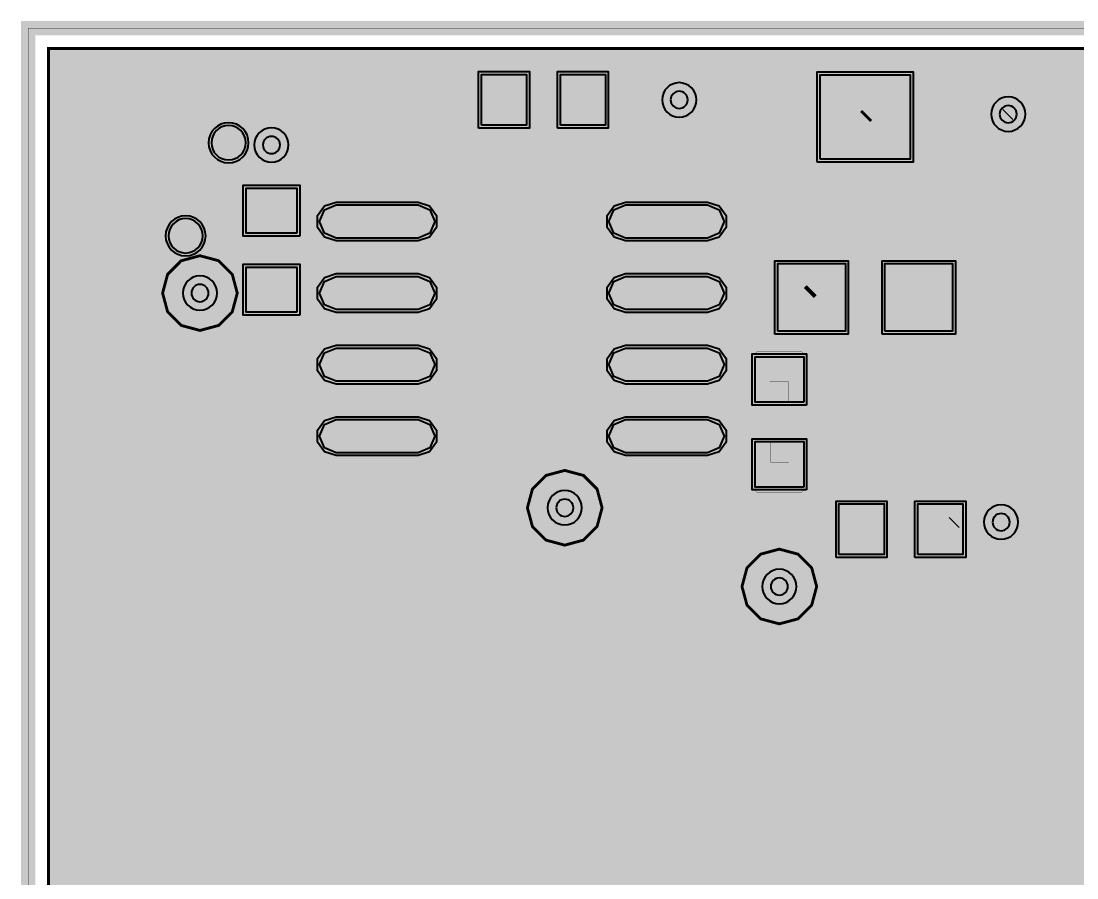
# Model space of a CAD drawing. Header units: millimetres. Extents: x -0.5 to 77.7, y -66.2 to -6.
# Drawn here: x -0.51 to 18.24, y -21.17 to -5.97 of the extents above; entities that cross this region are included whole.
import ezdxf

# ---------------------------------------------------------------- set-up
doc = ezdxf.new("R2010")
doc.units = ezdxf.units.MM
doc.header["$MEASUREMENT"] = 0
for name, color, linetype, true_color in [('Board-Outline-Layer', 7, 'Continuous', 0xff00ff), ('Document-Layer', 7, 'Continuous', 0xffffff), ('Hole-Layer', 7, 'Continuous', 0x222222), ('Inner1', 7, 'Continuous', 0x999966), ('Inner2', 7, 'Continuous', 0x008000), ('Multi-Layer', 7, 'Continuous', 0xc0c0c0), ('Top-Layer', 7, 'Continuous', 0xff0000), ('Top-Paste-Mask-Layer', 7, 'Continuous', 0x808080), ('Top-Silkscreen-Layer', 7, 'Continuous', 0xffcc00), ('Top-Solder-Mask-Layer', 7, 'Continuous', 0x800080)]:
    doc.layers.add(name, color=color, linetype=linetype, true_color=true_color)

msp = doc.modelspace()

# ---------------------------------------------------------------- hatches: boundary and pattern name
at = {"layer": 'Inner1'}
for points in [[(77.239, -6.454), (77.239, -65.682), (-0.023, -65.682), (-0.023, -6.454)], [(2.004, -10.795), (2.093, -11.127), (2.335, -11.369), (2.667, -11.458), (2.999, -11.369), (3.241, -11.127), (3.33, -10.795), (3.241, -10.463), (2.999, -10.221), (2.667, -10.132), (2.335, -10.221), (2.093, -10.463)], [(8.481, -14.605), (8.57, -14.937), (8.812, -15.179), (9.144, -15.268), (9.476, -15.179), (9.718, -14.937), (9.807, -14.605), (9.718, -14.273), (9.476, -14.031), (9.144, -13.942), (8.812, -14.031), (8.57, -14.273)], [(12.291, -16.002), (12.38, -16.334), (12.622, -16.576), (12.954, -16.665), (13.286, -16.576), (13.528, -16.334), (13.617, -16.002), (13.528, -15.67), (13.286, -15.428), (12.954, -15.339), (12.622, -15.428), (12.38, -15.67)]]:
    msp.add_hatch(color=256, dxfattribs=at).paths.add_polyline_path(points)
at = {"layer": 'Top-Layer'}
for points in [[(7.666, -7.816), (7.666, -6.916), (8.466, -6.916), (8.466, -7.816)], [(9.066, -7.816), (9.066, -6.916), (9.866, -6.916), (9.866, -7.816)], [(13.678, -8.421), (13.678, -6.921), (15.278, -6.921), (15.278, -8.421)], [(2.87, -8.128, 1), (3.48, -8.128, 1)], [(4.387, -9.733), (3.487, -9.733), (3.487, -8.933), (4.387, -8.933)], [(6.541, -9.231), (6.748, -9.317), (6.835, -9.525), (6.748, -9.733), (6.541, -9.819), (5.084, -9.819), (4.876, -9.733), (4.79, -9.525), (4.876, -9.317), (5.084, -9.231)], [(11.68, -9.231), (11.888, -9.317), (11.974, -9.525), (11.888, -9.733), (11.68, -9.819), (10.223, -9.819), (10.016, -9.733), (9.929, -9.525), (10.016, -9.317), (10.223, -9.231)], [(2.108, -9.779, 1), (2.718, -9.779, 1)], [(12.928, -11.471), (12.928, -10.271), (14.128, -10.271), (14.128, -11.471)], [(14.828, -11.471), (14.828, -10.271), (16.028, -10.271), (16.028, -11.471)], [(4.387, -11.133), (3.487, -11.133), (3.487, -10.333), (4.387, -10.333)], [(6.541, -10.501), (6.748, -10.587), (6.835, -10.795), (6.748, -11.003), (6.541, -11.089), (5.084, -11.089), (4.876, -11.003), (4.79, -10.795), (4.876, -10.587), (5.084, -10.501)], [(11.68, -10.501), (11.888, -10.587), (11.974, -10.795), (11.888, -11.003), (11.68, -11.089), (10.223, -11.089), (10.016, -11.003), (9.929, -10.795), (10.016, -10.587), (10.223, -10.501)], [(6.541, -11.771), (6.748, -11.857), (6.835, -12.065), (6.748, -12.273), (6.541, -12.359), (5.084, -12.359), (4.876, -12.273), (4.79, -12.065), (4.876, -11.857), (5.084, -11.771)], [(11.68, -11.771), (11.888, -11.857), (11.974, -12.065), (11.888, -12.273), (11.68, -12.359), (10.223, -12.359), (10.016, -12.273), (9.929, -12.065), (10.016, -11.857), (10.223, -11.771)], [(13.386, -12.731), (12.522, -12.731), (12.522, -11.924), (13.386, -11.924)], [(6.541, -13.041), (6.748, -13.127), (6.835, -13.335), (6.748, -13.543), (6.541, -13.629), (5.084, -13.629), (4.876, -13.543), (4.79, -13.335), (4.876, -13.127), (5.084, -13.041)], [(11.68, -13.041), (11.888, -13.127), (11.974, -13.335), (11.888, -13.543), (11.68, -13.629), (10.223, -13.629), (10.016, -13.543), (9.929, -13.335), (10.016, -13.127), (10.223, -13.041)], [(13.386, -14.238), (12.522, -14.238), (12.522, -13.431), (13.386, -13.431)], [(14.013, -15.436), (14.013, -14.536), (14.813, -14.536), (14.813, -15.436)], [(15.413, -15.436), (15.413, -14.536), (16.213, -14.536), (16.213, -15.436)]]:
    msp.add_hatch(color=256, dxfattribs=at).paths.add_polyline_path(points)
at = {"layer": 'Top-Paste-Mask-Layer'}
for points in [[(7.666, -7.816), (7.666, -6.916), (8.466, -6.916), (8.466, -7.816)], [(9.066, -7.816), (9.066, -6.916), (9.866, -6.916), (9.866, -7.816)], [(13.678, -8.421), (13.678, -6.921), (15.278, -6.921), (15.278, -8.421)], [(4.387, -9.733), (3.487, -9.733), (3.487, -8.933), (4.387, -8.933)], [(6.541, -9.231), (6.748, -9.317), (6.835, -9.525), (6.748, -9.733), (6.541, -9.819), (5.084, -9.819), (4.876, -9.733), (4.79, -9.525), (4.876, -9.317), (5.084, -9.231)], [(11.68, -9.231), (11.888, -9.317), (11.974, -9.525), (11.888, -9.733), (11.68, -9.819), (10.223, -9.819), (10.016, -9.733), (9.929, -9.525), (10.016, -9.317), (10.223, -9.231)], [(12.928, -11.471), (12.928, -10.271), (14.128, -10.271), (14.128, -11.471)], [(14.828, -11.471), (14.828, -10.271), (16.028, -10.271), (16.028, -11.471)], [(4.387, -11.133), (3.487, -11.133), (3.487, -10.333), (4.387, -10.333)], [(6.541, -10.501), (6.748, -10.587), (6.835, -10.795), (6.748, -11.003), (6.541, -11.089), (5.084, -11.089), (4.876, -11.003), (4.79, -10.795), (4.876, -10.587), (5.084, -10.501)], [(11.68, -10.501), (11.888, -10.587), (11.974, -10.795), (11.888, -11.003), (11.68, -11.089), (10.223, -11.089), (10.016, -11.003), (9.929, -10.795), (10.016, -10.587), (10.223, -10.501)], [(6.541, -11.771), (6.748, -11.857), (6.835, -12.065), (6.748, -12.273), (6.541, -12.359), (5.084, -12.359), (4.876, -12.273), (4.79, -12.065), (4.876, -11.857), (5.084, -11.771)], [(11.68, -11.771), (11.888, -11.857), (11.974, -12.065), (11.888, -12.273), (11.68, -12.359), (10.223, -12.359), (10.016, -12.273), (9.929, -12.065), (10.016, -11.857), (10.223, -11.771)], [(12.504, -11.886), (12.554, -11.836), (13.354, -11.836), (13.404, -11.886), (13.404, -12.686), (13.354, -12.736), (13.112, -12.736), (13.112, -12.366), (12.782, -12.366), (12.782, -12.736), (12.554, -12.736), (12.504, -12.686)], [(12.504, -11.886), (12.554, -11.836), (13.354, -11.836), (13.404, -11.886), (13.404, -12.686), (13.354, -12.736), (13.112, -12.736), (13.112, -12.366), (12.782, -12.366), (12.782, -12.736), (12.554, -12.736), (12.504, -12.686)], [(6.541, -13.041), (6.748, -13.127), (6.835, -13.335), (6.748, -13.543), (6.541, -13.629), (5.084, -13.629), (4.876, -13.543), (4.79, -13.335), (4.876, -13.127), (5.084, -13.041)], [(11.68, -13.041), (11.888, -13.127), (11.974, -13.335), (11.888, -13.543), (11.68, -13.629), (10.223, -13.629), (10.016, -13.543), (9.929, -13.335), (10.016, -13.127), (10.223, -13.041)], [(13.404, -14.276), (13.354, -14.326), (12.554, -14.326), (12.504, -14.276), (12.504, -13.476), (12.554, -13.426), (12.796, -13.426), (12.796, -13.796), (13.126, -13.796), (13.126, -13.426), (13.354, -13.426), (13.404, -13.476)], [(13.404, -14.276), (13.354, -14.326), (12.554, -14.326), (12.504, -14.276), (12.504, -13.476), (12.554, -13.426), (12.796, -13.426), (12.796, -13.796), (13.126, -13.796), (13.126, -13.426), (13.354, -13.426), (13.404, -13.476)], [(14.013, -15.436), (14.013, -14.536), (14.813, -14.536), (14.813, -15.436)], [(15.413, -15.436), (15.413, -14.536), (16.213, -14.536), (16.213, -15.436)]]:
    msp.add_hatch(color=256, dxfattribs=at).paths.add_polyline_path(points)
at = {"layer": 'Top-Solder-Mask-Layer'}
for points in [[(7.615, -7.867), (7.615, -6.865), (8.517, -6.865), (8.517, -7.867)], [(9.015, -7.867), (9.015, -6.865), (9.917, -6.865), (9.917, -7.867)], [(13.627, -8.472), (13.627, -6.87), (15.329, -6.87), (15.329, -8.472)], [(2.819, -8.128, 1), (3.531, -8.128, 1)], [(4.438, -9.784), (3.436, -9.784), (3.436, -8.882), (4.438, -8.882)], [(6.541, -9.18), (6.743, -9.246), (6.868, -9.418), (6.868, -9.632), (6.743, -9.804), (6.541, -9.87), (5.084, -9.87), (4.881, -9.804), (4.756, -9.632), (4.756, -9.418), (4.881, -9.246), (5.084, -9.18)], [(11.68, -9.18), (11.883, -9.246), (12.008, -9.418), (12.008, -9.632), (11.883, -9.804), (11.68, -9.87), (10.223, -9.87), (10.021, -9.804), (9.896, -9.632), (9.896, -9.418), (10.021, -9.246), (10.223, -9.18)], [(2.057, -9.779, 1), (2.769, -9.779, 1)], [(4.438, -11.184), (3.436, -11.184), (3.436, -10.282), (4.438, -10.282)], [(12.877, -11.522), (12.877, -10.22), (14.179, -10.22), (14.179, -11.522)], [(14.777, -11.522), (14.777, -10.22), (16.079, -10.22), (16.079, -11.522)], [(6.541, -10.45), (6.743, -10.516), (6.868, -10.688), (6.868, -10.902), (6.743, -11.074), (6.541, -11.14), (5.084, -11.14), (4.881, -11.074), (4.756, -10.902), (4.756, -10.688), (4.881, -10.516), (5.084, -10.45)], [(11.68, -10.45), (11.883, -10.516), (12.008, -10.688), (12.008, -10.902), (11.883, -11.074), (11.68, -11.14), (10.223, -11.14), (10.021, -11.074), (9.896, -10.902), (9.896, -10.688), (10.021, -10.516), (10.223, -10.45)], [(6.541, -11.72), (6.743, -11.786), (6.868, -11.958), (6.868, -12.172), (6.743, -12.344), (6.541, -12.41), (5.084, -12.41), (4.881, -12.344), (4.756, -12.172), (4.756, -11.958), (4.881, -11.786), (5.084, -11.72)], [(11.68, -11.72), (11.883, -11.786), (12.008, -11.958), (12.008, -12.172), (11.883, -12.344), (11.68, -12.41), (10.223, -12.41), (10.021, -12.344), (9.896, -12.172), (9.896, -11.958), (10.021, -11.786), (10.223, -11.72)], [(13.437, -12.782), (12.471, -12.782), (12.471, -11.874), (13.437, -11.874)], [(6.541, -12.99), (6.743, -13.056), (6.868, -13.228), (6.868, -13.442), (6.743, -13.614), (6.541, -13.68), (5.084, -13.68), (4.881, -13.614), (4.756, -13.442), (4.756, -13.228), (4.881, -13.056), (5.084, -12.99)], [(11.68, -12.99), (11.883, -13.056), (12.008, -13.228), (12.008, -13.442), (11.883, -13.614), (11.68, -13.68), (10.223, -13.68), (10.021, -13.614), (9.896, -13.442), (9.896, -13.228), (10.021, -13.056), (10.223, -12.99)], [(13.437, -14.288), (12.471, -14.288), (12.471, -13.38), (13.437, -13.38)], [(13.962, -15.487), (13.962, -14.485), (14.864, -14.485), (14.864, -15.487)], [(15.362, -15.487), (15.362, -14.485), (16.264, -14.485), (16.264, -15.487)]]:
    msp.add_hatch(color=256, dxfattribs=at).paths.add_polyline_path(points)

# ---------------------------------------------------------------- linework, layer by layer
at = {"layer": 'Board-Outline-Layer', "const_width": 0.254}
msp.add_lwpolyline([(-0.381, -66.04), (-0.381, -6.096), (77.597, -6.096), (77.597, -66.04)], close=True, dxfattribs=at)
at = {"layer": 'Document-Layer'}
for points, const_width in [([(12.573, -11.176, 1), (12.827, -11.176, 1)], 0.254), ([(12.573, -11.176, 1), (12.827, -11.176, 1)], 0.254), ([(11.632, -13.335, 1), (11.932, -13.335, 1)], 0.3), ([(11.632, -13.335, 1), (11.932, -13.335, 1)], 0.3)]:
    msp.add_lwpolyline(points, format="xyb", close=True, dxfattribs=dict(at, const_width=const_width))
at = {"layer": 'Hole-Layer'}
for points in [[(11.024, -7.366, 1), (11.329, -7.366), (11.329, -7.366, 1), (11.024, -7.366)], [(8.992, -14.605, 1), (9.297, -14.605), (9.297, -14.605, 1), (8.992, -14.605)], [(12.802, -16.002, 1), (13.107, -16.002), (13.107, -16.002, 1), (12.802, -16.002)]]:
    msp.add_lwpolyline(points, format="xyb", dxfattribs=at)
for points in [[(16.865, -7.62, 1), (17.17, -7.62, 1)], [(3.784, -8.167, 1), (4.089, -8.167, 1)], [(2.515, -10.795, 1), (2.82, -10.795, 1)], [(16.739, -14.859, 1), (17.044, -14.859, 1)]]:
    msp.add_lwpolyline(points, format="xyb", close=True, dxfattribs=at)
at = {"layer": 'Inner1'}
for points, const_width in [([(-0.381, -66.04), (-0.381, -6.096), (77.597, -6.096), (77.597, -66.04)], 0.00508), ([(77.239, -6.454), (77.239, -65.682), (-0.023, -65.682), (-0.023, -6.454)], 0.0508), ([(2.004, -10.795), (2.093, -11.127), (2.335, -11.369), (2.667, -11.458), (2.999, -11.369), (3.241, -11.127), (3.33, -10.795), (3.241, -10.463), (2.999, -10.221), (2.667, -10.132), (2.335, -10.221), (2.093, -10.463)], 0.0508), ([(8.481, -14.605), (8.57, -14.937), (8.812, -15.179), (9.144, -15.268), (9.476, -15.179), (9.718, -14.937), (9.807, -14.605), (9.718, -14.273), (9.476, -14.031), (9.144, -13.942), (8.812, -14.031), (8.57, -14.273)], 0.0508), ([(12.291, -16.002), (12.38, -16.334), (12.622, -16.576), (12.954, -16.665), (13.286, -16.576), (13.528, -16.334), (13.617, -16.002), (13.528, -15.67), (13.286, -15.428), (12.954, -15.339), (12.622, -15.428), (12.38, -15.67)], 0.0508)]:
    msp.add_lwpolyline(points, close=True, dxfattribs=dict(at, const_width=const_width))
at = {"layer": 'Inner2'}
for points, const_width in [([(2.667, -13.197), (2.667, -10.795)], 0.7), ([(2.667, -14.732), (2.667, -13.197)], 0.7), ([(0.497, -15.367), (2.667, -13.197)], 0.254), ([(5.207, -17.272), (2.667, -14.732)], 0.7), ([(9.144, -14.605), (16.129, -21.59)], 0.4), ([(0.497, -28.691), (0.497, -15.367)], 0.254), ([(17.526, -20.574), (12.954, -16.002)], 0.4), ([(5.588, -17.653), (5.207, -17.272)], 0.254), ([(11.049, -17.272), (5.207, -17.272)], 0.254), ([(15.875, -22.098), (11.049, -17.272)], 0.254), ([(5.656, -17.721), (5.588, -17.653)], 0.254), ([(9.81, -17.653), (5.588, -17.653)], 0.254), ([(5.656, -22.273), (5.656, -17.721)], 0.254), ([(5.969, -18.034), (5.656, -17.721)], 0.254), ([(33.147, -40.99), (9.81, -17.653)], 0.254), ([(10.371, -17.653), (9.81, -17.653)], 0.254), ([(28.151, -35.433), (10.371, -17.653)], 0.254), ([(10.922, -17.653), (10.371, -17.653)], 0.254), ([(15.748, -22.479), (10.922, -17.653)], 0.254), ([(5.969, -20.828), (5.969, -18.034)], 0.254), ([(6.604, -18.669), (5.969, -18.034)], 0.254), ([(7.171, -18.034), (5.969, -18.034)], 0.254), ([(16.112, -26.975), (7.171, -18.034)], 0.254), ([(7.723, -18.034), (7.171, -18.034)], 0.254), ([(17.416, -27.727), (7.723, -18.034)], 0.254), ([(8.255, -18.034), (7.723, -18.034)], 0.254), ([(22.393, -32.172), (8.255, -18.034)], 0.254), ([(8.947, -18.034), (8.255, -18.034)], 0.254), ([(17.442, -26.53), (8.947, -18.034)], 0.254), ([(9.652, -18.034), (8.947, -18.034)], 0.254), ([(22.733, -31.115), (9.652, -18.034)], 0.254), ([(6.604, -18.796), (6.604, -18.669)], 0.254), ([(6.604, -19.431), (6.604, -18.796)], 0.254), ([(14.986, -27.178), (6.604, -18.796)], 0.254), ([(6.604, -20.701), (6.604, -19.431)], 0.254), ([(14.605, -27.432), (6.604, -19.431)], 0.254), ([(51.054, -20.574), (17.526, -20.574)], 0.4), ([(14.097, -28.194), (6.604, -20.701)], 0.254), ([(13.208, -28.067), (5.969, -20.828)], 0.254)]:
    msp.add_lwpolyline(points, dxfattribs=dict(at, const_width=const_width))
at = {"layer": 'Multi-Layer'}
for points in [[(10.871, -7.366, 1), (11.481, -7.366), (11.481, -7.366, 1), (10.871, -7.366)], [(16.713, -7.62, 1), (17.323, -7.62), (17.323, -7.62, 1), (16.713, -7.62)], [(2.362, -10.795, 1), (2.972, -10.795), (2.972, -10.795, 1), (2.362, -10.795)], [(8.839, -14.605, 1), (9.449, -14.605), (9.449, -14.605, 1), (8.839, -14.605)], [(16.586, -14.859, 1), (17.196, -14.859), (17.196, -14.859, 1), (16.586, -14.859)], [(12.649, -16.002, 1), (13.259, -16.002), (13.259, -16.002, 1), (12.649, -16.002)]]:
    msp.add_lwpolyline(points, format="xyb", dxfattribs=at)
msp.add_lwpolyline([(3.632, -8.167, 1), (4.242, -8.167, 1)], format="xyb", close=True, dxfattribs=at)
at = {"layer": 'Top-Layer'}
for points in [[(7.666, -7.816), (7.666, -6.916), (8.466, -6.916), (8.466, -7.816)], [(9.066, -7.816), (9.066, -6.916), (9.866, -6.916), (9.866, -7.816)], [(13.678, -8.421), (13.678, -6.921), (15.278, -6.921), (15.278, -8.421)], [(4.387, -9.733), (3.487, -9.733), (3.487, -8.933), (4.387, -8.933)], [(6.541, -9.231), (6.748, -9.317), (6.835, -9.525), (6.748, -9.733), (6.541, -9.819), (5.084, -9.819), (4.876, -9.733), (4.79, -9.525), (4.876, -9.317), (5.084, -9.231)], [(11.68, -9.231), (11.888, -9.317), (11.974, -9.525), (11.888, -9.733), (11.68, -9.819), (10.223, -9.819), (10.016, -9.733), (9.929, -9.525), (10.016, -9.317), (10.223, -9.231)], [(12.928, -11.471), (12.928, -10.271), (14.128, -10.271), (14.128, -11.471)], [(14.828, -11.471), (14.828, -10.271), (16.028, -10.271), (16.028, -11.471)], [(4.387, -11.133), (3.487, -11.133), (3.487, -10.333), (4.387, -10.333)], [(6.541, -10.501), (6.748, -10.587), (6.835, -10.795), (6.748, -11.003), (6.541, -11.089), (5.084, -11.089), (4.876, -11.003), (4.79, -10.795), (4.876, -10.587), (5.084, -10.501)], [(11.68, -10.501), (11.888, -10.587), (11.974, -10.795), (11.888, -11.003), (11.68, -11.089), (10.223, -11.089), (10.016, -11.003), (9.929, -10.795), (10.016, -10.587), (10.223, -10.501)], [(6.541, -11.771), (6.748, -11.857), (6.835, -12.065), (6.748, -12.273), (6.541, -12.359), (5.084, -12.359), (4.876, -12.273), (4.79, -12.065), (4.876, -11.857), (5.084, -11.771)], [(11.68, -11.771), (11.888, -11.857), (11.974, -12.065), (11.888, -12.273), (11.68, -12.359), (10.223, -12.359), (10.016, -12.273), (9.929, -12.065), (10.016, -11.857), (10.223, -11.771)], [(13.386, -12.731), (12.522, -12.731), (12.522, -11.924), (13.386, -11.924)], [(6.541, -13.041), (6.748, -13.127), (6.835, -13.335), (6.748, -13.543), (6.541, -13.629), (5.084, -13.629), (4.876, -13.543), (4.79, -13.335), (4.876, -13.127), (5.084, -13.041)], [(11.68, -13.041), (11.888, -13.127), (11.974, -13.335), (11.888, -13.543), (11.68, -13.629), (10.223, -13.629), (10.016, -13.543), (9.929, -13.335), (10.016, -13.127), (10.223, -13.041)], [(13.386, -14.238), (12.522, -14.238), (12.522, -13.431), (13.386, -13.431)], [(14.013, -15.436), (14.013, -14.536), (14.813, -14.536), (14.813, -15.436)], [(15.413, -15.436), (15.413, -14.536), (16.213, -14.536), (16.213, -15.436)]]:
    msp.add_lwpolyline(points, close=True, dxfattribs=at)
for points, const_width in [([(1.524, -8.255), (2.413, -7.366)], 0.4), ([(2.413, -7.366), (8.066, -7.366)], 0.4), ([(9.466, -7.366), (10.952, -8.852)], 0.254), ([(9.466, -7.366), (11.176, -7.366)], 0.254), ([(17.003, -7.635), (17.018, -7.62)], 0.254), ([(14.478, -7.671), (14.514, -7.635)], 0.254), ([(14.514, -7.635), (17.003, -7.635)], 0.254), ([(1.524, -10.795), (1.524, -8.255)], 0.4), ([(3.937, -8.89), (3.175, -8.128)], 0.254), ([(3.937, -8.89), (3.937, -8.167)], 0.254), ([(3.937, -9.333), (3.937, -8.89)], 0.254), ([(10.952, -8.852), (10.952, -9.525)], 0.254), ([(2.667, -10.033), (2.413, -9.779)], 0.254), ([(2.667, -10.795), (2.667, -10.033)], 0.254), ([(2.794, -12.065), (1.524, -10.795)], 0.4), ([(3.875, -10.795), (2.667, -10.795)], 0.4), ([(3.937, -10.733), (3.875, -10.795)], 0.4), ([(3.999, -10.795), (3.937, -10.733)], 0.4), ([(5.812, -10.795), (3.999, -10.795)], 0.4), ([(5.958, -10.795), (7.461, -10.795)], 0.4), ([(7.461, -10.795), (8.731, -12.065)], 0.4), ([(10.952, -10.795), (11.421, -10.795)], 0.254), ([(11.421, -10.795), (12.954, -12.328)], 0.254), ([(11.421, -10.795), (13.477, -10.795)], 0.254), ([(13.477, -10.795), (13.528, -10.744)], 0.254), ([(5.806, -10.948), (5.885, -10.868)], 0.254), ([(5.812, -12.065), (2.794, -12.065)], 0.4), ([(6.604, -12.065), (5.812, -12.065)], 0.4), ([(9.144, -14.605), (6.604, -12.065)], 0.4), ([(8.731, -12.065), (10.793, -12.065)], 0.4), ([(12.954, -16.002), (12.954, -13.834)], 0.4), ([(12.954, -16.002), (13.97, -14.986)], 0.4), ([(13.97, -14.986), (14.286, -14.986)], 0.4), ([(14.286, -14.986), (14.413, -14.859)], 0.4), ([(16.051, -14.875), (16.067, -14.859)], 0.254), ([(16.067, -14.859), (16.891, -14.859)], 0.254)]:
    msp.add_lwpolyline(points, dxfattribs=dict(at, const_width=const_width))
for points in [[(2.87, -8.128, 1), (3.48, -8.128), (3.48, -8.128, 1), (2.87, -8.128)], [(2.108, -9.779, 1), (2.718, -9.779), (2.718, -9.779, 1), (2.108, -9.779)]]:
    msp.add_lwpolyline(points, format="xyb", dxfattribs=at)
at = {"layer": 'Top-Paste-Mask-Layer'}
for points in [[(7.666, -7.816), (7.666, -6.916), (8.466, -6.916), (8.466, -7.816)], [(9.066, -7.816), (9.066, -6.916), (9.866, -6.916), (9.866, -7.816)], [(13.678, -8.421), (13.678, -6.921), (15.278, -6.921), (15.278, -8.421)], [(4.387, -9.733), (3.487, -9.733), (3.487, -8.933), (4.387, -8.933)], [(6.541, -9.231), (6.748, -9.317), (6.835, -9.525), (6.748, -9.733), (6.541, -9.819), (5.084, -9.819), (4.876, -9.733), (4.79, -9.525), (4.876, -9.317), (5.084, -9.231)], [(11.68, -9.231), (11.888, -9.317), (11.974, -9.525), (11.888, -9.733), (11.68, -9.819), (10.223, -9.819), (10.016, -9.733), (9.929, -9.525), (10.016, -9.317), (10.223, -9.231)], [(12.928, -11.471), (12.928, -10.271), (14.128, -10.271), (14.128, -11.471)], [(14.828, -11.471), (14.828, -10.271), (16.028, -10.271), (16.028, -11.471)], [(4.387, -11.133), (3.487, -11.133), (3.487, -10.333), (4.387, -10.333)], [(6.541, -10.501), (6.748, -10.587), (6.835, -10.795), (6.748, -11.003), (6.541, -11.089), (5.084, -11.089), (4.876, -11.003), (4.79, -10.795), (4.876, -10.587), (5.084, -10.501)], [(11.68, -10.501), (11.888, -10.587), (11.974, -10.795), (11.888, -11.003), (11.68, -11.089), (10.223, -11.089), (10.016, -11.003), (9.929, -10.795), (10.016, -10.587), (10.223, -10.501)], [(6.541, -11.771), (6.748, -11.857), (6.835, -12.065), (6.748, -12.273), (6.541, -12.359), (5.084, -12.359), (4.876, -12.273), (4.79, -12.065), (4.876, -11.857), (5.084, -11.771)], [(11.68, -11.771), (11.888, -11.857), (11.974, -12.065), (11.888, -12.273), (11.68, -12.359), (10.223, -12.359), (10.016, -12.273), (9.929, -12.065), (10.016, -11.857), (10.223, -11.771)], [(6.541, -13.041), (6.748, -13.127), (6.835, -13.335), (6.748, -13.543), (6.541, -13.629), (5.084, -13.629), (4.876, -13.543), (4.79, -13.335), (4.876, -13.127), (5.084, -13.041)], [(11.68, -13.041), (11.888, -13.127), (11.974, -13.335), (11.888, -13.543), (11.68, -13.629), (10.223, -13.629), (10.016, -13.543), (9.929, -13.335), (10.016, -13.127), (10.223, -13.041)], [(14.013, -15.436), (14.013, -14.536), (14.813, -14.536), (14.813, -15.436)], [(15.413, -15.436), (15.413, -14.536), (16.213, -14.536), (16.213, -15.436)]]:
    msp.add_lwpolyline(points, close=True, dxfattribs=at)
at = {"layer": 'Top-Paste-Mask-Layer', "const_width": 0.00508}
for points in [[(12.504, -11.886), (12.554, -11.836), (13.354, -11.836), (13.404, -11.886), (13.404, -12.686), (13.354, -12.736), (13.112, -12.736), (13.112, -12.366), (12.782, -12.366), (12.782, -12.736), (12.554, -12.736), (12.504, -12.686)], [(12.504, -11.886), (12.554, -11.836), (13.354, -11.836), (13.404, -11.886), (13.404, -12.686), (13.354, -12.736), (13.112, -12.736), (13.112, -12.366), (12.782, -12.366), (12.782, -12.736), (12.554, -12.736), (12.504, -12.686)], [(13.404, -14.276), (13.354, -14.326), (12.554, -14.326), (12.504, -14.276), (12.504, -13.476), (12.554, -13.426), (12.796, -13.426), (12.796, -13.796), (13.126, -13.796), (13.126, -13.426), (13.354, -13.426), (13.404, -13.476)], [(13.404, -14.276), (13.354, -14.326), (12.554, -14.326), (12.504, -14.276), (12.504, -13.476), (12.554, -13.426), (12.796, -13.426), (12.796, -13.796), (13.126, -13.796), (13.126, -13.426), (13.354, -13.426), (13.404, -13.476)]]:
    msp.add_lwpolyline(points, close=True, dxfattribs=at)
at = {"layer": 'Top-Silkscreen-Layer', "const_width": 0.254}
for points in [[(7.376, -6.966, -0.414), (7.686, -6.656)], [(7.376, -6.966, -0.414), (7.686, -6.656)], [(9.846, -6.656, -0.414), (10.156, -6.966)], [(9.846, -6.656, -0.414), (10.156, -6.966)], [(7.686, -8.076, -0.414), (7.376, -7.766)], [(7.686, -8.076, -0.414), (7.376, -7.766)], [(10.156, -7.766, -0.414), (9.846, -8.076)], [(10.156, -7.766, -0.414), (9.846, -8.076)], [(3.227, -8.953, -0.414), (3.537, -8.643)], [(3.227, -8.953, -0.414), (3.537, -8.643)], [(4.337, -8.643, -0.414), (4.647, -8.953)], [(4.337, -8.643, -0.414), (4.647, -8.953)], [(13.954, -9.271, 1), (15.002, -9.271), (15.002, -9.271, 1), (13.954, -9.271)], [(13.954, -9.271, 1), (15.002, -9.271), (15.002, -9.271, 1), (13.954, -9.271)], [(3.537, -11.423, -0.414), (3.227, -11.113)], [(3.537, -11.423, -0.414), (3.227, -11.113)], [(4.647, -11.113, -0.414), (4.337, -11.423)], [(4.647, -11.113, -0.414), (4.337, -11.423)], [(13.723, -14.586, -0.414), (14.033, -14.276)], [(13.723, -14.586, -0.414), (14.033, -14.276)], [(16.193, -14.276, -0.414), (16.503, -14.586)], [(16.193, -14.276, -0.414), (16.503, -14.586)], [(14.033, -15.696, -0.414), (13.723, -15.386)], [(14.033, -15.696, -0.414), (13.723, -15.386)], [(16.503, -15.386, -0.414), (16.193, -15.696)], [(16.503, -15.386, -0.414), (16.193, -15.696)]]:
    msp.add_lwpolyline(points, format="xyb", dxfattribs=at)
at = {"layer": 'Top-Silkscreen-Layer'}
for points, const_width in [([(8.486, -6.656), (7.686, -6.656)], 0.254), ([(8.486, -6.656), (7.686, -6.656)], 0.254), ([(9.046, -6.656), (9.846, -6.656)], 0.254), ([(9.046, -6.656), (9.846, -6.656)], 0.254), ([(7.376, -7.766), (7.376, -6.966)], 0.254), ([(7.376, -7.766), (7.376, -6.966)], 0.254), ([(10.156, -6.966), (10.156, -7.766)], 0.254), ([(10.156, -6.966), (10.156, -7.766)], 0.254), ([(12.954, -7.293), (12.954, -10.04)], 0.254), ([(12.954, -7.293), (13.447, -7.293)], 0.254), ([(12.954, -7.293), (12.954, -10.04)], 0.254), ([(12.954, -7.293), (13.447, -7.293)], 0.254), ([(15.509, -7.293), (16.002, -7.293)], 0.254), ([(15.509, -7.293), (16.002, -7.293)], 0.254), ([(16.002, -7.293), (16.002, -10.04)], 0.254), ([(16.002, -7.293), (16.002, -10.04)], 0.254), ([(8.486, -8.076), (7.686, -8.076)], 0.254), ([(8.486, -8.076), (7.686, -8.076)], 0.254), ([(9.046, -8.076), (9.846, -8.076)], 0.254), ([(9.046, -8.076), (9.846, -8.076)], 0.254), ([(3.537, -8.643), (4.337, -8.643)], 0.254), ([(3.537, -8.643), (4.337, -8.643)], 0.254), ([(3.227, -9.753), (3.227, -8.953)], 0.254), ([(3.227, -9.753), (3.227, -8.953)], 0.254), ([(4.647, -9.753), (4.647, -8.953)], 0.254), ([(4.647, -9.753), (4.647, -8.953)], 0.254), ([(6.861, -13.956), (6.861, -8.904)], 0.152), ([(6.861, -8.904), (9.903, -8.904)], 0.152), ([(6.861, -13.956), (6.861, -8.904)], 0.152), ([(6.861, -8.904), (9.903, -8.904)], 0.152), ([(9.903, -8.904), (9.903, -13.956)], 0.152), ([(9.903, -8.904), (9.903, -13.956)], 0.152), ([(3.227, -10.313), (3.227, -11.113)], 0.254), ([(3.227, -10.313), (3.227, -11.113)], 0.254), ([(4.647, -10.313), (4.647, -11.113)], 0.254), ([(4.647, -10.313), (4.647, -11.113)], 0.254), ([(14.351, -11.103), (14.605, -11.103)], 0.254), ([(14.351, -11.103), (14.605, -11.103)], 0.254), ([(4.337, -11.423), (3.537, -11.423)], 0.254), ([(4.337, -11.423), (3.537, -11.423)], 0.254), ([(13.615, -11.696), (12.293, -11.696)], 0.152), ([(12.293, -11.696), (12.293, -12.655)], 0.152), ([(13.615, -11.696), (12.293, -11.696)], 0.152), ([(12.293, -11.696), (12.293, -12.655)], 0.152), ([(13.615, -12.655), (13.615, -11.696)], 0.152), ([(13.615, -12.655), (13.615, -11.696)], 0.152), ([(12.293, -14.466), (12.293, -13.507)], 0.152), ([(12.293, -14.466), (12.293, -13.507)], 0.152), ([(13.615, -13.507), (13.615, -14.466)], 0.152), ([(13.615, -13.507), (13.615, -14.466)], 0.152), ([(9.903, -13.956), (6.861, -13.956)], 0.152), ([(9.903, -13.956), (6.861, -13.956)], 0.152), ([(14.833, -14.276), (14.033, -14.276)], 0.254), ([(14.833, -14.276), (14.033, -14.276)], 0.254), ([(15.393, -14.276), (16.193, -14.276)], 0.254), ([(15.393, -14.276), (16.193, -14.276)], 0.254), ([(13.615, -14.466), (12.293, -14.466)], 0.152), ([(13.615, -14.466), (12.293, -14.466)], 0.152), ([(13.723, -15.386), (13.723, -14.586)], 0.254), ([(13.723, -15.386), (13.723, -14.586)], 0.254), ([(16.503, -14.586), (16.503, -15.386)], 0.254), ([(16.503, -14.586), (16.503, -15.386)], 0.254), ([(14.833, -15.696), (14.033, -15.696)], 0.254), ([(14.833, -15.696), (14.033, -15.696)], 0.254), ([(15.393, -15.696), (16.193, -15.696)], 0.254), ([(15.393, -15.696), (16.193, -15.696)], 0.254)]:
    msp.add_lwpolyline(points, dxfattribs=dict(at, const_width=const_width))
for points, const_width in [([(12.319, -11.176, 1), (12.573, -11.176, 1)], 0.254), ([(12.319, -11.176, 1), (12.573, -11.176, 1)], 0.254), ([(9.001, -13.335, 1), (9.301, -13.335, 1)], 0.3), ([(9.001, -13.335, 1), (9.301, -13.335, 1)], 0.3), ([(11.004, -14.082, 1), (11.305, -14.082, 1)], 0.3), ([(11.004, -14.082, 1), (11.305, -14.082, 1)], 0.3)]:
    msp.add_lwpolyline(points, format="xyb", close=True, dxfattribs=dict(at, const_width=const_width))
at = {"layer": 'Top-Solder-Mask-Layer'}
for points in [[(7.615, -7.867), (7.615, -6.865), (8.517, -6.865), (8.517, -7.867)], [(9.015, -7.867), (9.015, -6.865), (9.917, -6.865), (9.917, -7.867)], [(13.627, -8.472), (13.627, -6.87), (15.329, -6.87), (15.329, -8.472)], [(4.438, -9.784), (3.436, -9.784), (3.436, -8.882), (4.438, -8.882)], [(6.541, -9.18), (6.743, -9.246), (6.868, -9.418), (6.868, -9.632), (6.743, -9.804), (6.541, -9.87), (5.084, -9.87), (4.881, -9.804), (4.756, -9.632), (4.756, -9.418), (4.881, -9.246), (5.084, -9.18)], [(11.68, -9.18), (11.883, -9.246), (12.008, -9.418), (12.008, -9.632), (11.883, -9.804), (11.68, -9.87), (10.223, -9.87), (10.021, -9.804), (9.896, -9.632), (9.896, -9.418), (10.021, -9.246), (10.223, -9.18)], [(4.438, -11.184), (3.436, -11.184), (3.436, -10.282), (4.438, -10.282)], [(12.877, -11.522), (12.877, -10.22), (14.179, -10.22), (14.179, -11.522)], [(14.777, -11.522), (14.777, -10.22), (16.079, -10.22), (16.079, -11.522)], [(6.541, -10.45), (6.743, -10.516), (6.868, -10.688), (6.868, -10.902), (6.743, -11.074), (6.541, -11.14), (5.084, -11.14), (4.881, -11.074), (4.756, -10.902), (4.756, -10.688), (4.881, -10.516), (5.084, -10.45)], [(11.68, -10.45), (11.883, -10.516), (12.008, -10.688), (12.008, -10.902), (11.883, -11.074), (11.68, -11.14), (10.223, -11.14), (10.021, -11.074), (9.896, -10.902), (9.896, -10.688), (10.021, -10.516), (10.223, -10.45)], [(6.541, -11.72), (6.743, -11.786), (6.868, -11.958), (6.868, -12.172), (6.743, -12.344), (6.541, -12.41), (5.084, -12.41), (4.881, -12.344), (4.756, -12.172), (4.756, -11.958), (4.881, -11.786), (5.084, -11.72)], [(11.68, -11.72), (11.883, -11.786), (12.008, -11.958), (12.008, -12.172), (11.883, -12.344), (11.68, -12.41), (10.223, -12.41), (10.021, -12.344), (9.896, -12.172), (9.896, -11.958), (10.021, -11.786), (10.223, -11.72)], [(13.437, -12.782), (12.471, -12.782), (12.471, -11.874), (13.437, -11.874)], [(6.541, -12.99), (6.743, -13.056), (6.868, -13.228), (6.868, -13.442), (6.743, -13.614), (6.541, -13.68), (5.084, -13.68), (4.881, -13.614), (4.756, -13.442), (4.756, -13.228), (4.881, -13.056), (5.084, -12.99)], [(11.68, -12.99), (11.883, -13.056), (12.008, -13.228), (12.008, -13.442), (11.883, -13.614), (11.68, -13.68), (10.223, -13.68), (10.021, -13.614), (9.896, -13.442), (9.896, -13.228), (10.021, -13.056), (10.223, -12.99)], [(13.437, -14.288), (12.471, -14.288), (12.471, -13.38), (13.437, -13.38)], [(13.962, -15.487), (13.962, -14.485), (14.864, -14.485), (14.864, -15.487)], [(15.362, -15.487), (15.362, -14.485), (16.264, -14.485), (16.264, -15.487)]]:
    msp.add_lwpolyline(points, close=True, dxfattribs=at)
for points in [[(2.819, -8.128, 1), (3.531, -8.128, 1)], [(2.057, -9.779, 1), (2.769, -9.779, 1)]]:
    msp.add_lwpolyline(points, format="xyb", close=True, dxfattribs=at)

doc.saveas('drawing.dxf')
